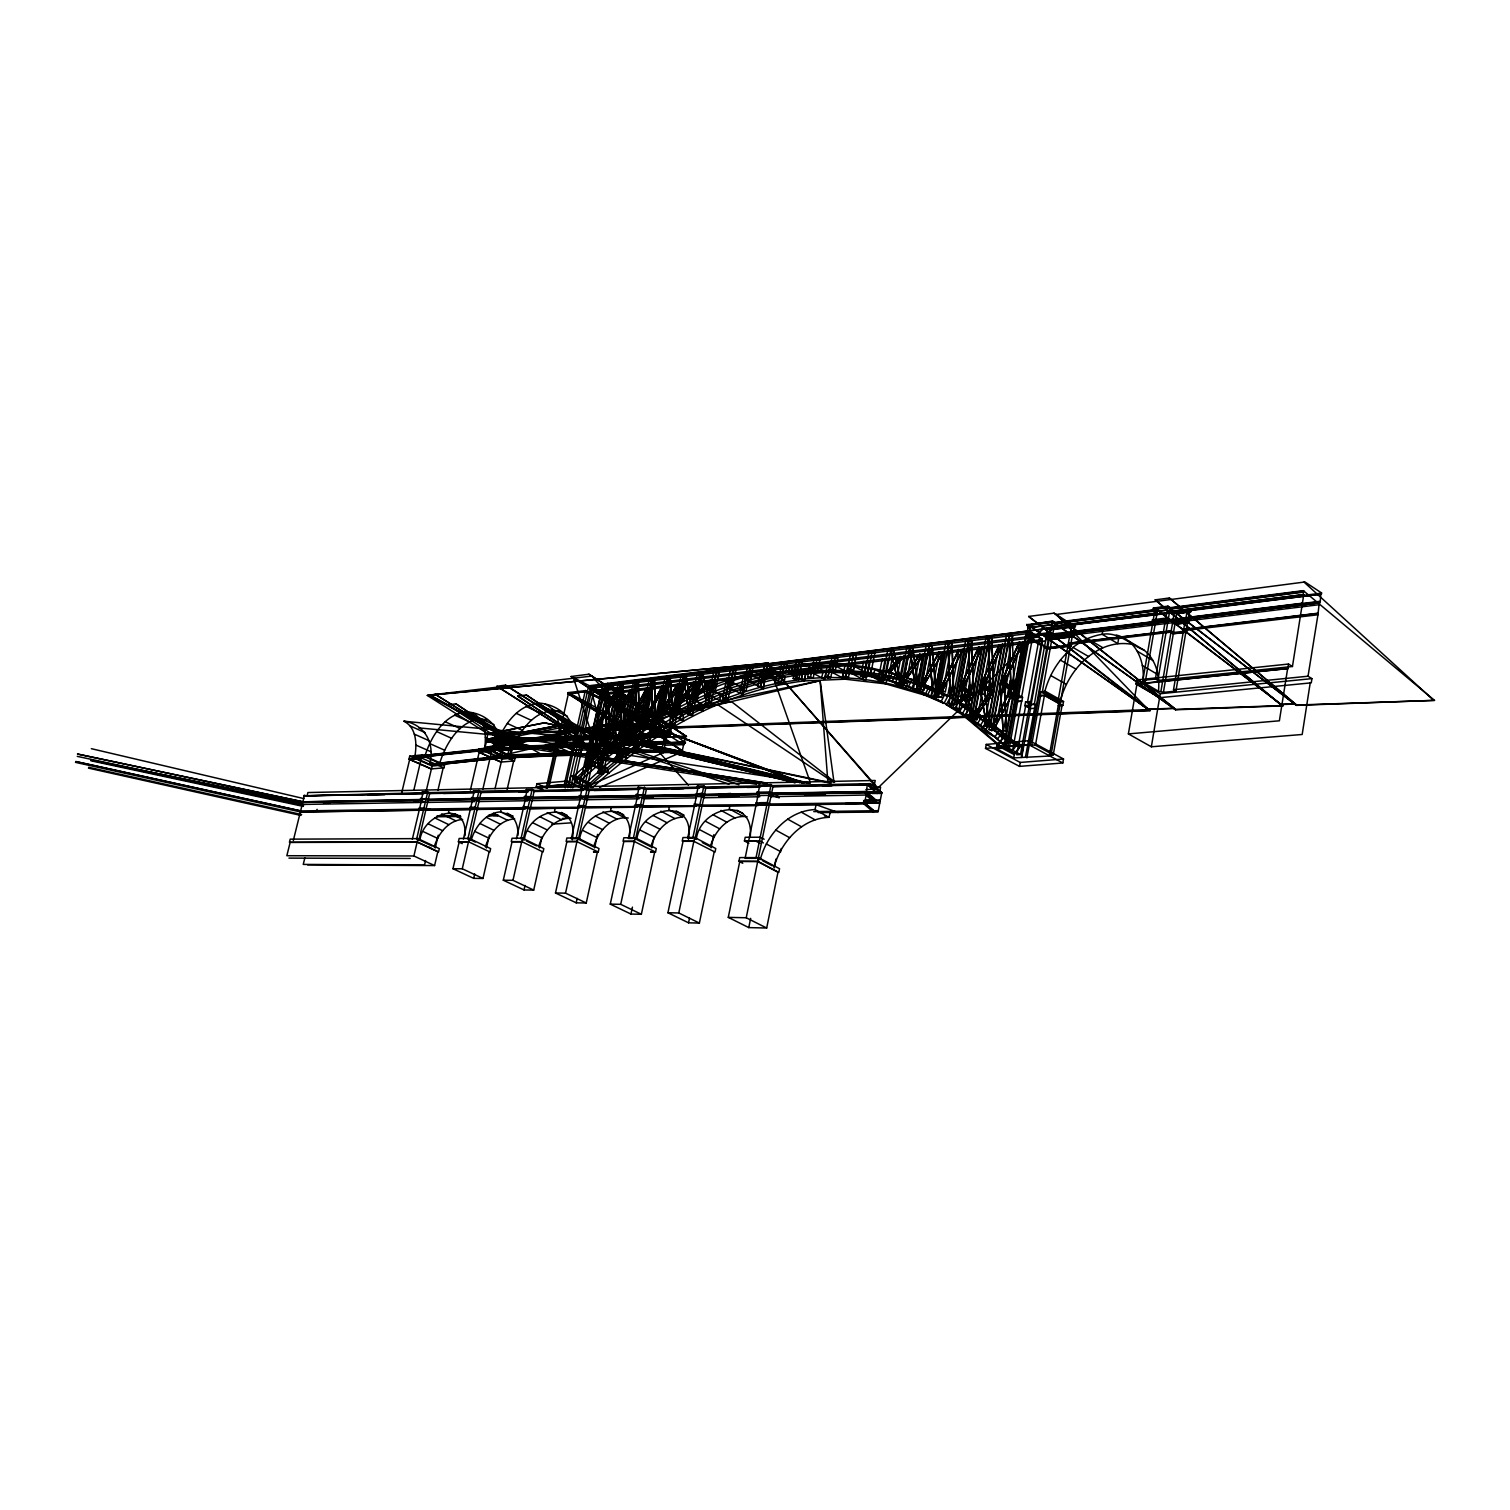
<?xml version="1.0" encoding="UTF-8"?>
<svg xmlns="http://www.w3.org/2000/svg" width="1510" height="1510" viewBox="0 0 1510 1510"><rect width="100%" height="100%" fill="white"/><g stroke="black" fill="none" stroke-linecap="round" stroke-linejoin="round"><path stroke-width="1.5" d="M465.005 835.691C467.496 798.092 422.857 813.72 419.912 840.315L418.798 840.315L429.878 792.58L528.387 790.579L526.329 789.541L528.217 791.334L473.272 791.372L479.066 790.523L480.935 792.278M834.03 782.463L820.119 680.689L486.824 749.639L416.137 757.567L413.815 756.529L420.894 755.793L423.215 756.831L494.884 749.394C501.263 728.575 516.345 703.679 540.655 703.188C564.665 706.17 580.104 726.253 573.668 749.847L661.493 751.47L663.381 752.527L584.748 787.673M544.997 704.151C559.606 710.342 560.833 729.198 558.379 742.769L573.668 749.847M487.258 719.855C462.419 715.098 445.865 742.901 439.712 763.286L424.706 756.661C430.86 736.823 444.921 712.588 468.213 712.003C491.901 714.608 505.737 734.672 499.414 757.303L578.236 753.867L589.164 754.774L586.729 753.622L508.53 756.397L510.871 757.435L588.636 754.66M472.252 712.947C486.126 719.288 486.635 737.484 484.257 750.47L499.414 757.303M720.1 700.772L720.308 694.298L761.342 680.425L782.086 675.649L780.972 682.539C707.812 696.903 642.109 737.201 588.126 787.597L575.046 781.651L573.555 776.517C633.181 720.497 707.416 676.197 789.636 665.551C873.856 653.622 959.02 689.315 1019.401 747.091L1014.531 753.698L998.072 744.921L964.21 716.287L968.608 709.417L984.954 718.231L980.594 725.083L1014.531 753.698M710.228 689.24C660.531 709.945 615.74 741.165 576.556 777.876L578.028 783.01C616.722 746.827 660.946 716.061 710.021 695.733L710.228 689.24C780.878 659.341 864.437 655.208 934.445 689.202L930.726 696.299C899.885 681.614 866.079 673.498 831.934 672.271L834.011 665.117M738.975 784.69L602.433 740.07L403.887 721.214C425.782 724.423 435.031 744.505 429.652 764.305L499.319 756.151L820.119 680.689L827.933 782.539M403.887 721.214C417.062 727.707 416.968 745.242 414.665 757.718L429.652 764.305M1175.931 691.127L1173.534 689.711L1183.481 630.651L1185.86 632.105L1175.931 691.127L1163.417 692.373L1158.434 691.221C1160.095 676.386 1156.283 659.757 1144.07 650.149C1130.254 644.449 1118.193 631.501 1102.187 634.313C1073.195 638.843 1051.526 664.777 1044.656 692.241L1042.259 692.486L1052.564 635.389L1050.111 633.955L595.185 690.372M1158.434 691.221L1142.73 682.048C1145.561 662.984 1136.671 639.881 1116.324 635.049M740.221 693.298L740.731 686.654M710.021 695.733L730.142 688.201L730.651 681.557M750.168 837.522C755.094 794.656 700.149 806.472 696.299 839.352M688.466 839.371C695.563 796.412 640.844 806.17 636.786 839.56L650.885 846.751C654.887 832.236 666.816 817.891 682.765 817.08L668.779 809.662L669.402 806.736M629.425 838.012C634.955 796.619 583.143 808.473 579.519 839.749L593.656 846.827C597.79 831.746 611.267 815.928 628.292 818.005M572.252 839.787C579.821 798.318 528.217 808.077 524.347 839.956L523.158 839.956L532.52 798.62L530.331 797.506L479.67 798.413L477.481 797.318M760.53 687.201L761.342 680.425M730.142 688.201L750.451 682.048L751.263 675.253M1183.481 630.651L1317.947 614.778L1319.325 601.829M1187.426 618.156L1189.635 620.648L1187.426 618.156L1320.25 601.716L1320.891 593.222M1168.268 619.591L1165.852 618.119L1152.507 619.779L1152.281 621.082L1165.626 619.421L1168.042 620.893L1302.205 604.547L1292.447 666.495L1288.502 664.041L1136.671 679.953L1135.973 683.992L1159.567 697.714L1311.265 682.841L1311.926 678.632L1308.037 676.216L1317.947 614.778M1310.246 682.652L1302.186 734.483L1151.356 746.789L1128.385 733.898L1136.936 684.162L1288.238 668.515L1135.973 683.992M1301.45 604.415L1301.658 603.037M1303.394 594.544L1303.168 591.712L1170.231 608.681L1167.834 607.19L1153.244 609.058L1153.414 608.039L1168.004 606.152L1170.42 607.643L1303.338 590.637L1434.5 700.376L1296.392 705.378L1167.758 606.642L1154.848 608.303L1282.934 705.868L1175.573 709.775L1052.432 621.459L1028.235 624.555L1150.016 710.7L671.233 728.065L669.326 726.971L650.357 727.669L649.111 733.426L651.037 734.502L652.282 728.745L650.357 727.669M1167.589 607.681L1165.739 618.345L1168.155 619.836L1302.413 603.188L1303.772 594.6L1169.608 611.493L1167.192 610.002L1154.282 611.644L1154.678 609.323L1167.589 607.681L1170.005 609.153L1303.772 592.109M1287.634 668.59L1279.385 720.798L1128.385 733.898M1287.841 668.269L1288.502 664.041M1302.262 591.826L1302.432 590.75M750.451 682.048L770.855 677.329L771.987 670.421M1151.356 746.789L1160.246 693.713L1136.671 679.953M1069.08 643.335L1071.458 644.713L1071.232 645.978L1068.853 644.581L1069.08 643.335L1171.081 631.086L1170.854 632.369L1173.251 633.822L1186.577 632.237L1186.803 630.935L1184.406 629.481L1184.199 630.784L1186.577 632.237M1072.081 632.426L1074.289 634.804L1072.081 632.426L1172.855 619.968L1172.515 622.818L1174.912 624.272L1187.804 622.705L1188.2 620.384L1185.822 618.911L1185.425 621.233M1188.37 619.364L1185.992 617.892L1187.237 610.55L1189.597 612.022L1188.37 619.364L1175.459 620.95L1173.081 619.496L1174.327 612.173L1071.987 625.102L1070.722 632.18L1073.1 633.577L1074.365 626.499L1071.987 625.102M1161.001 690.957L1170.986 632.143L1068.155 644.449L1057.981 701.301L1060.397 701.055C1067.815 669.798 1097.468 638.088 1131.934 644.336M1173.591 632.294L1171.194 630.859L1172.591 622.705L1048.563 637.975L1045.581 636.238L1046.524 635.163L1048.903 636.559L1073.1 633.577M1174.289 612.626L1190.824 611.323L1176.517 614.004L1174.289 612.626L1073.308 624.517M1171.288 632.331L1171.496 631.029M1319.193 604.698L1175.063 622.441L1172.855 619.968M1163.417 692.373L1175.29 621.969L1172.911 620.516M1175.459 620.95L1176.705 613.645L1174.327 612.173M1172.591 622.705L1174.969 624.159L1187.445 622.63L1186.086 630.803L1183.689 629.349L1185.067 621.176L1187.804 622.705M1190.673 612.211L1188.597 609.946L1190.824 611.323M1155.83 609.512L1055.037 622.422L1052.621 621.006L1026.687 625.291L1052.432 621.988L1054.848 623.403L1155.641 610.55L1153.414 608.039M1052.262 635.219L1154.697 622.554L1154.923 621.252L1152.507 619.779M1157.094 610.814L1054.678 623.856L1052.262 622.441L1028.065 625.536L1027.649 627.764L1051.847 624.687L1054.225 626.216L1156.679 613.117L1157.094 610.814L1154.678 609.323M1145.297 681.784L1155.414 622.686L1152.998 621.214L1142.862 680.349L1145.297 681.784L1142.73 682.048M1155.641 621.384L1157.037 613.192L1154.64 611.72L1153.225 619.912L1155.641 621.384L1052.489 633.955M496.96 686.257L568.062 731.519L496.96 686.257L505.51 685.144L577.707 731.18L651.357 728.499L571.139 676.518L588.919 674.196L671.214 727.782L1148.978 710.398L1056.283 614.476L1304.942 581.973L1321.816 593.109L1043.901 628.235L877.065 788.805L865.909 789.673M1292.447 666.495L1157.83 680.481L1155.395 679.047L1165.512 619.666L1152.998 621.214M1165.626 619.421L1165.852 618.119M1167.834 607.19L1168.004 606.152M1157.83 680.481L1170.005 609.153M1170.231 608.681L1170.42 607.643M1118.665 638.409L1117.778 643.562L1102.187 634.313L1103.093 629.141M1062.795 762.984L1063.512 759.001L1029.537 740.636L986.256 744.43L985.52 748.394L1019.514 766.382L1062.795 762.984L1028.801 744.675L985.52 748.394M1045.581 636.238L1045.939 638.371L1048.374 639.636L1072.175 636.729L1070.779 644.6L1068.382 643.203L1069.797 635.332L1072.515 636.786L1072.931 634.559L1070.533 633.162L1070.137 635.389M1049.393 755.17L1058.246 705.698L1062.851 705.415L1063.55 701.527L1045.373 691.335L1041.013 691.788L1040.314 695.695L1044.429 695.449L1062.077 705.321L1053.244 754.849L1049.393 755.17L1050.866 755.963L1070.552 645.846L1068.155 644.449M1041.013 691.788L1059.189 701.961L1058.246 705.698M606.567 684.106L685.653 736.276L684.445 742.033L606.567 684.106L1047.732 628.424L1050.035 629.878L1075.384 626.688L1054.018 613.135L1028.669 616.457L1148.978 710.398M804.434 680.897L805.698 673.932L789.636 665.551L788.031 672.573L804.434 680.897C724.139 690.731 651.244 733.18 592.675 787.503M1029.424 705.359L1025.668 705.736L1016.74 754.811L1020.515 754.49L1029.424 705.359L1024.875 705.642L1025.592 701.791L1030.745 701.848L1040.994 645.412L1025.649 636.805L1025.875 635.559L1050.469 632.501L1052.885 633.898L1052.659 635.163L1050.243 633.747L1025.649 636.805M1028.027 638.183L1029.612 631.539L1042.24 638.843L1040.994 645.412M1019.514 766.382L1020.231 762.456L986.256 744.43M1021.364 757.284L1023.384 746.242L1006.226 737.012L1003.187 737.295L997.147 745.525L996.543 748.771L1013.739 757.907L1050.866 755.963M1042.24 638.843L1038.974 639.259L1027.517 702.169L1031.16 704.188L1035.275 704.358L1034.576 708.209L1030.292 708.624L1030.99 704.792L1025.592 701.791M1031.16 704.188L1042.58 641.335L1038.974 639.259M1021.666 757.435L1030.556 708.435L1025.668 705.736M1071.232 645.978L1046.638 648.904L1044.278 647.545L1046.128 638.334M1046.524 635.163L1047.959 627.726L1050.205 629.028L1075.535 625.838M1034.388 703.868L1044.278 647.545M1047.808 628.575L607.152 684.389M1025.441 757.133L1034.576 708.209M1028.801 744.675L1029.537 740.636M1026.913 757.907L1048.733 636.994L1045.75 635.257M1048.903 636.559L1050.205 629.028M1053.244 754.849L1035.445 745.242L1030.065 744.751L1052.262 622.441M1052.432 621.988L1052.621 621.006M1031.594 745.581L1040.579 695.846M1054.678 623.856L1052.791 634.124L1050.375 632.728M1054.848 623.403L1055.037 622.422M1035.445 745.242L1044.429 695.449M1062.851 705.415L1044.675 695.242L1045.373 691.335M789.636 665.551L788.352 672.535C707.208 682.803 633.898 726.423 575.046 781.651M791.353 674.102L792.618 667.099L791.032 674.139L811.512 672.422L847.129 672.082L845.072 679.198L804.113 680.934L805.698 673.932L826.366 672.214L824.611 679.292L808.511 670.855L788.031 672.573M1006.377 730.557L1004.15 682.879L1006.453 730.746L1003.131 731.048L999.846 683.275L1003.905 683.048L1023.063 641.901L1025.819 643.43L1008.529 737.824L1005.15 738.126L1022.44 643.845L1019.741 642.297L1000.564 683.426L1011.153 689.277L992.787 725.48L996.109 725.159L1014.928 689.202L996.166 724.687M1006.226 737.012L1004.188 748.111L1023.138 641.882M1014.758 695.128L1026.347 631.954L1029.99 634.068L1033.255 633.653L1021.666 696.827L1018.438 697.148L1014.758 695.128L1017.985 694.789L1028.348 638.145M1020.515 754.49L1006.113 746.808L1026.234 636.918M1051.809 624.8L1027.989 627.839L1026.555 635.691L1046.958 647.45M1003.867 747.941L1007.642 747.62L1016.664 698.299L1017.098 694.298L1012.814 694.732L1012.115 698.601L1017.589 701.603L1021.855 701.168L1022.553 697.318L1017.098 694.298M578.745 740.466L590.731 686.805L594.298 688.522L582.332 742.146L576.461 740.712L588.409 687.088L1029.801 631.652L1030.481 626.952L1026.875 624.309M1012.814 694.732L1018.287 697.752L1008.85 750.602L1012.606 750.281L1021.609 701.036L1017.834 701.414L1012.908 698.696L1016.664 698.299M1018.438 697.148L1029.99 634.068M1013.739 757.907L1014.324 754.66L1020.345 746.487L1023.384 746.242M1029.159 705.208L1029.858 701.357M989.031 729.481L1006.566 634.747L1009.945 634.332L1012.663 635.88L995.184 730.651L989.031 729.481L995.184 730.651M986.955 727.14L1001.923 646.337L999.242 644.827L984.237 725.668L990.296 726.82L1005.264 645.94L1002.583 644.411L983.293 685.295L989.748 724.97L986.54 725.234L979.631 685.748L986.709 725.159M991.787 730.972L1009.284 636.314L1006.566 634.747M992.429 729.179L1009.945 634.332M1005.15 738.126L1002.413 736.672L1019.741 642.297M973.629 719.987L988.767 638.881L986.068 637.333L970.873 718.515L973.629 719.987L976.97 719.666L992.108 638.466L989.39 636.918L986.068 637.333M976.97 719.666L974.233 718.175L989.39 636.918M990.296 726.82L987.578 725.366L1002.583 644.411M955.755 709.304L968.571 641.41L965.853 639.881L953.018 707.831L955.755 709.304L959.058 708.964L971.855 640.995L969.137 639.466L965.853 639.881M959.058 708.964L956.321 707.492L969.137 639.466M969.061 716.438L966.343 714.985L979.027 647.299L981.726 648.809L969.061 716.438L972.346 716.117L985.011 648.413L982.312 646.884L963.021 687.503L970.987 707.322L963.021 687.692M972.346 716.117L969.628 714.664L982.312 646.884M941.636 697.394L951.885 643.486L949.167 641.976L945.94 642.373L935.672 696.261L941.636 697.394L931.104 695.94L939.465 652.15L942.164 653.622L933.803 697.394L937.012 697.054L945.354 653.245L942.655 651.754L934.294 695.6M951.659 704.868L962.342 649.338L965.041 650.848L954.905 704.528L951.659 704.868L948.941 703.396L959.114 649.734L961.794 651.244M923.761 689.938L932.198 645.959L929.499 644.449L926.309 644.846L917.835 688.805L923.761 689.938L917.835 688.805M938.389 697.733L949.167 641.976M906.113 682.898L912.814 648.375L910.096 646.884L906.944 647.28L900.243 681.784L906.113 682.898L900.243 681.784M920.1 654.51L913.474 688.881L919.326 689.995L925.951 655.604L923.252 654.132L907.227 676.952L904.15 677.31L920.137 654.51L922.799 655.982L916.174 690.334L919.326 689.995M916.627 688.541L923.252 654.132M920.572 690.278L929.009 646.356L926.309 644.846M921.043 688.466L929.499 644.449M873.478 812.116L863.758 803.848L864.003 802.622L873.705 810.889M888.465 677.48L893.675 650.772L890.976 649.3L887.861 649.678L882.633 676.386L888.465 677.48L882.633 676.386M772.95 786.446L771.1 784.502L758.718 785.559L770.93 785.313L772.95 786.446L867.287 784.558L866.457 791.806L876.31 800.319M874.177 810.889L864.664 802.773L866.174 795.034L770.893 796.638M901.055 656.85L886.464 672.271L889.503 671.931L904.094 656.472L906.812 657.945L901.64 684.54L898.525 684.898L895.845 683.445L901.017 656.85L903.697 658.322M898.525 684.898L904.131 656.472M878.197 810.851L877.952 812.059L818.099 812.606M879.934 801.225L880.122 800.262M902.961 683.237L909.662 648.772L912.776 648.394L917.74 682.633L914.664 682.973L909.699 648.772L906.944 647.28M877.046 810.851L878.31 810.681L880.179 800.904L865.419 801.112M638.183 787.238L640.221 788.314L581.048 789.183L589.145 790.126L640.051 789.107L638.183 787.238L646.506 788.201L870.477 783.652L881.802 792.524L880.368 799.941L865.608 800.168M903.395 681.425L910.096 646.884M870.779 673.649L874.818 653.132L872.119 651.659L869.043 652.056L865.003 672.554L870.779 673.649L865.003 672.554M880.877 681.029L885.256 658.775L887.937 660.229L883.935 680.67L880.877 681.029L878.178 679.594L882.199 659.153L884.879 660.606M885.351 677.839L890.976 649.3M875.196 801.281L865.154 791.504L771.742 793.184L769.609 791.976L757.02 792.203L758.983 794.335L704.34 795.298L695.298 794.26L702.376 793.203L704.528 794.392L769.232 793.241L771.365 794.43L881.802 792.524M853.32 670.062L856.227 655.453L853.509 654L850.489 654.377L847.582 668.987L853.32 670.062L847.582 668.987M863.437 677.405L866.646 661.059L869.326 662.512L866.457 677.046L863.437 677.405L860.757 675.97L863.626 661.437L866.306 662.871M867.703 674.007L872.119 651.659M835.37 670.27L829.688 669.194L835.37 670.27L837.88 657.756L832.199 656.68L827.782 677.971L825.102 676.555L827.253 665.891L829.934 667.307M830.236 812.625L828.858 817.344L815.079 809.568L816.061 804.679L838.144 812.531M845.506 677.556L848.299 663.305L850.979 664.74L848.488 677.197L845.506 677.556L842.825 676.14L845.317 663.683L847.997 665.098M850.3 670.421L853.509 654M780.481 852.15L781.236 848.488M817.627 670.723L819.779 660.021L817.08 658.587L814.154 658.964L810.36 678.179L807.68 676.782L809.454 668.081L814.683 671.082L817.627 670.723L811.984 669.666M766.684 928.027L777.971 872.233L757.699 861.53L739.787 861.455L728.273 917.363L748.771 927.593L766.684 928.027L746.223 917.759L728.273 917.363M825.102 676.555L828.046 676.216L830.198 665.533L832.878 666.948M827.782 677.971L830.726 677.631L835.181 656.322M832.387 670.629L834.898 658.134L837.88 657.756M793.184 678.519L796.053 678.179L797.827 669.496L800.508 670.893L798.733 679.557L793.184 678.519L794.958 669.855L797.639 671.233L795.864 679.896M800.168 671.006L801.942 662.248L799.243 660.833L796.355 661.191L794.562 669.949L797.261 671.346L799.054 662.607L801.942 662.248M748.771 927.593L750.659 918.344M774.158 868.024L775.97 859.039M810.36 678.179L813.248 677.839L817.08 658.587M748.847 843.297L744.449 840.957L745.204 837.276L760.342 837.22L764.135 839.258M782.954 671.365L785.653 672.762L787.446 664.06L784.747 662.663L781.878 663.022L780.085 671.723L783.086 673.007L780.934 683.501L778.103 683.822L775.423 682.444L777.574 671.969L780.255 673.366M778.103 683.822L780.406 671.629M816.061 804.679L702.169 805.113L694.241 803.886L693.996 805.056L699.828 804.962L701.923 806.283L757.718 805.34L755.793 802.961L767.306 802.791L769.439 803.999L864.664 802.773M758.095 793.429L757.661 795.562L768.798 795.355L770.93 796.563M758.284 792.486L759.662 785.766L770.798 785.54L772.931 786.748L867.816 784.86M782.784 673.12L784.747 662.663M756.189 804.302L745.091 858.303L755.887 858.341L769.232 793.241M756.434 803.112L757.963 795.619M864.966 792.486L771.553 794.128L769.42 792.92L771.1 784.502M746.223 917.759L757.699 861.53M771.365 794.43L758.058 859.492L760.304 859.492C766.91 834.52 787.956 810.757 815.079 809.568M873.516 787.446L880.594 787.314L879.764 791.58L771.553 793.486L772.931 786.748M758.586 857.623L779.556 868.741L778.801 872.421L757.831 861.342L758.586 857.623L739.711 857.586L738.937 861.266L742.769 863.267M797.45 669.591L799.243 660.833M757.926 686.144L760.436 674.083L763.097 675.442L760.587 687.522L757.926 686.144L763.38 687.182L765.891 675.102L763.23 673.743L760.719 685.823M762.342 675.725L764.513 665.212L767.344 664.853L770.024 666.25L767.854 676.763L762.342 675.725L767.854 676.763M765.155 675.366L767.344 664.853M765.023 677.103L767.212 666.59L770.024 666.25M740.598 690.051L743.505 676.159L746.166 677.518L743.26 691.41L740.598 690.051L746.015 691.089L748.922 677.178L746.261 675.819L743.354 689.73M744.845 679.481L747.374 667.363L750.168 667.005L752.848 668.401L750.319 680.519L744.845 679.481L750.319 680.519M711.116 847.827L713.871 834.671M747.639 679.141L750.168 667.005M747.544 680.84L750.074 668.741L752.848 668.401M694.732 837.484L693.977 841.089L682.218 841.127L682.973 837.54L694.732 837.484L715.759 848.526L715.023 852.093L693.864 841.297L683.048 841.315L667.93 912.757L688.541 922.818L699.375 923.063L714.192 851.923M729.877 805.887L729.255 808.869L743.165 816.438L747.11 816.74M636.182 795.6L579.142 796.336L587.692 797.356L638.296 796.468L636.314 794.411L645.11 795.449L702.037 794.43L692.788 838.22L687.635 838.239L694.6 805.189M702.188 794.128L703.905 785.88L697.375 786.012L699.224 787.918L646.337 788.975L638.013 788.012M722.743 697.488L726.801 678.198L729.462 679.557L725.404 698.809L722.743 697.488L728.122 698.507L732.18 679.217L729.519 677.858L725.461 697.167M699.375 923.063L678.783 912.965L693.864 841.297M758.718 785.559L760.738 786.691L705.755 787.786L703.905 785.88M727.537 683.445L730.462 669.477L733.218 669.138L735.899 670.515L732.973 684.464L727.537 683.445L732.973 684.464M694.959 839.352L704.188 795.619L702.037 794.43M704.34 795.298L705.774 788.088L703.622 786.918L698.13 787.031L696.733 793.618M730.293 683.105L733.218 669.138M730.217 684.804L733.162 670.855L735.899 670.515M688.541 922.818L689.504 918.231M705.057 705L710.323 680.217L712.984 681.557L707.737 706.321L705.057 705L710.417 706.019L715.664 681.236L713.003 679.896L698.432 694.373L695.808 694.676M709.681 690.938L713.777 671.591L716.495 671.233L719.175 672.611L715.079 691.957L709.681 690.938L715.079 691.957M707.756 704.698L713.003 679.896M712.399 690.617L716.495 671.233M712.361 692.278L716.457 672.95L719.175 672.611M696.544 794.543L696.091 796.619L701.584 796.525M694.845 804.018L696.412 796.695M679.576 708.416L686.389 676.707L683.709 675.366L681.067 675.706L674.253 707.397L679.576 708.416L674.253 707.397M651.754 847.865L654.207 836.351M634.37 841.278L623.045 841.297L623.819 837.767L635.125 837.729L656.265 848.544L655.529 852.074L634.276 841.466L623.856 841.485L610.266 904.131L630.953 914.06L641.354 914.286L654.717 851.885L650.546 851.885M687.295 713.796L694.053 682.218L696.695 683.539L689.957 715.117L687.295 713.796L692.618 714.815L699.356 683.218L696.695 681.878L680.708 702.962L678.122 703.264L694.072 682.199M682.558 740.957L685.351 743.071L682.369 741.75L681.841 743.581L604.076 694.676L1045.675 640.844M680.689 751.074L680.916 750.055L599.998 697.544L585.351 690.466L564.287 784.766L547.545 786.219L568.383 693.769L585.125 691.674M706.303 699.772L699.545 675.14L702.641 674.668L697.375 699.545L692.014 698.507L697.318 673.649L699.998 673.309L702.678 674.668L709.209 699.432L703.037 674.555L708.643 699.659L706.189 699.847L700.111 674.913L697.318 673.649M689.957 713.513L696.695 681.878M682.237 750.98L683.615 744.581M664.928 745.223L683.879 744.638L684.256 742.826L682.369 741.75M507.888 756.038L508.115 755.076L578.405 753.018L580.312 754.056L661.418 751.602L663.324 752.659L682.558 752.112L682.784 751.093L599.715 697.563L600.716 693.052L606.586 694.468L594.732 747.922L592.43 748.148L596.356 748.243L595.638 751.508L592.335 751.697L584.559 786.691M692.014 698.507L694.694 698.205L699.998 673.309M694.694 699.847L699.998 675.008M654.396 735.445L664.777 687.428L662.135 686.125L651.716 734.162L656.963 735.162L667.363 687.125L664.721 685.804L654.302 733.898L651.716 734.162M667.628 677.386L665.023 677.726L656.397 717.571L659.002 717.288L667.628 677.386L670.308 678.726L673.29 717.778L670.251 718.081L667.835 679.047M642.165 797.544L636.88 797.639L637.333 795.6L642.618 795.506L633.313 838.446L628.349 838.465L635.37 806.057M697.469 795.43L644.902 796.355L642.731 795.204L644.468 787.106M659.077 718.873L667.684 679.047L670.27 678.726L661.682 718.59L656.397 717.571M641.354 914.286L620.704 904.32L635.125 837.729M635.502 839.56L644.789 796.657L642.618 795.506M644.902 796.355L646.374 789.277L644.204 788.126L638.919 788.22L637.522 794.694M661.418 751.602L663.475 741.844L590.202 744.185L591.939 745.997L580.104 745.279L503.396 747.752M684.445 742.033L665.495 742.618L663.607 741.561L664.834 735.842L590.391 738.371L589.164 743.939L591.071 744.977L592.298 739.409L590.391 738.371M669.44 723.913L677.99 684.181L680.633 685.502L672.101 725.196L669.44 723.913L674.725 724.913L683.256 685.181L680.595 683.86L662.928 712.72L660.361 713.003L678.009 684.181M663.324 752.659L665.363 742.92L663.475 741.844M665.495 742.618L666.722 736.918L664.834 735.842M669.817 734.653L669.44 736.465L667.495 735.464L667.911 733.558L670.44 734.634L668.213 732.463L648.035 733.162L649.772 735.049L648.035 733.162M670.44 734.634L668.043 733.275L669.326 726.971M630.953 914.06L632.426 907.151M672.063 723.63L680.595 683.86M670.61 733.822L671.233 728.065M671.214 727.782L588.919 674.196M676.895 707.095L683.709 675.366M676.933 708.719L683.728 677.046L686.352 676.707L691.089 708.077L688.503 708.379L683.275 677.122L688.598 708.284M633.445 747.827L646.469 688.05L649.111 689.334L636.106 749.073L633.445 747.827L638.654 748.828L651.659 689.032L649.017 687.73L629.764 723.724L637.409 740.919L634.483 741.391L627.311 723.818L634.993 740.995L627.235 724.007L637.579 728.952L624.555 736.257L640.07 728.688L637.333 728.82L635.974 682.841L638.749 682.671L625.612 742.675L620.384 741.655L633.558 681.671L638.749 682.671M649.187 679.708L638.673 727.914L643.94 728.934L654.434 680.708L651.754 679.387L649.187 679.708L651.848 681.029L641.373 729.198L629.727 723.724L627.273 724.007M635.993 747.563L649.017 687.73M641.259 727.631L651.754 679.387M574.555 745.789L572.63 744.732L574.517 745.921L649.357 743.562L650.734 737.163L648.545 736.031L648.941 734.219L650.867 735.294L650.47 737.106M530.52 807.454L636.956 807.057L635.012 804.773L640.636 804.679L642.807 805.83M635.616 804.905L637.182 797.714M594.581 847.903L597.564 834.351M615.552 760.398L631.01 689.938L633.653 691.221L618.213 761.644L615.552 760.398L620.742 761.399L636.163 690.919L633.539 689.636L614.287 725.404M576.99 841.429L566.118 841.466L566.873 838.012L577.764 837.956L598.998 848.582L598.243 852.036L576.933 841.617L566.911 841.655L555.491 892.995L576.216 902.829L586.239 902.999L597.45 851.848L593.449 851.848M618.062 760.153L633.539 689.636M620.384 741.655L622.932 741.41L636.087 681.35M623.083 742.92L636.201 682.992L633.558 681.671M611.21 807.567L610.587 810.436L624.63 817.703M587.258 786.465L595.015 751.433M579.142 796.336L581.331 797.469L532.596 798.337L530.406 797.223L585.427 796.525L576.084 838.654L571.308 838.673L578.368 806.887M585.521 796.223L587.277 788.295M586.239 902.999L565.533 893.146L577.764 837.956M578.273 839.768L587.598 797.658L585.427 796.525M587.692 797.356L589.202 790.409L587.031 789.277L581.935 789.39L580.519 795.732M598.847 726.801L618.081 691.24L598.847 726.801L601.074 767.892L598.658 768.118L596.299 727.197L598.979 727.084L618.232 691.505L620.874 692.788L602.981 773.951L600.508 774.158L597.828 772.931L615.759 691.806L618.383 693.09M602.49 754.32L618.119 683.615L620.629 683.294L623.29 684.596L607.699 755.321L602.49 754.32L607.699 755.321M597.828 772.931L600.319 772.724L618.232 691.505M600.508 774.158L620.629 683.294M605.189 755.566L620.761 684.917L618.119 683.615M576.216 902.829L577.179 898.393M590.995 787.578L589.768 783.35L573.045 775.744L570.874 775.951L568.779 785.351L574.253 784.879L580.538 787.729M572.781 753.773L575.782 753.471L576.518 750.225L558.832 742.052L555.831 742.354L555.095 745.6L572.894 753.622M592.298 739.409L581.614 738.673L511.059 741.051L509.814 746.487L512.569 748.488L510.833 746.733L580.293 744.505L570.629 787.635L564.287 784.766M509.814 746.487L580.369 744.222L581.822 738.258L517.741 696.053L526.329 694.977L593.09 739.579L511.947 741.297L455.926 703.83L447.866 704.849L429.916 695.072M580.18 746.053L580.897 742.788L583.955 742.467L583.219 745.732L579.934 745.94L582.615 745.657L573.309 787.408M500.98 757.152L503.302 758.19L580.312 754.056M582.011 746.317L580.293 744.505M582.105 746.034L580.35 753.924L578.443 752.886L507.605 754.962L509.644 747.242L580.199 745.015L590.882 745.77L588.862 753.679L586.956 752.641L661.701 750.451L663.607 751.508M685.351 743.071L582.275 745.26L583.521 739.692M574.253 784.879L574.876 782.123L573.045 775.744M595.638 751.508L587.296 749.356L588.013 746.091L591.071 745.789L596.356 748.243M579.274 786.71L588.334 746.431L590.504 747.525L581.709 747.79L579.84 746.695M586.975 753.754L587.182 752.773M588.598 746.487L588.994 744.732L684.256 742.826M587.258 753.754L587.466 752.754L661.644 750.602L663.532 751.659L682.784 751.093M588.013 746.091L588.881 746.487L599.753 698.601L585.106 691.523L567.854 693.675L568.081 692.618L585.37 690.636L667.495 735.464L648.828 736.087L568.647 692.731L649.357 743.562M584.785 766.948L602.867 685.54L605.359 685.219L608.001 686.522L589.957 767.948L584.785 766.948L589.957 767.948M581.822 787.125L591.071 745.789M588.881 746.487L591.184 746.261L603.056 692.769M578.613 805.755L580.18 798.696M587.258 766.721L605.359 685.219M587.466 768.175L605.529 686.823L602.867 685.54M593.298 748.564L592.335 751.697M586.767 787.295L587.598 783.539L589.768 783.35M539.523 847.941L542.014 836.861M564.74 736.068L566.495 737.899L564.74 736.068L576.594 736.786L649.961 734.237M567.043 730.727L568.968 731.765L567.722 737.371L565.797 736.314L567.043 730.727L577.764 731.463L652.282 728.745M567.137 739.9L567.534 738.145L565.608 737.106L565.212 738.862L567.401 739.976L566.005 746.185L564.079 745.147L565.476 738.918L573.989 738.635M521.705 841.787L512.041 841.806L503.302 880.217L524.045 889.956L533.709 890.088L542.298 851.829M555.17 808.36L554.548 811.172L568.647 818.307C553.434 819.213 542.486 833.18 538.541 846.884M574.291 746.922L572.403 745.732L574.404 736.786L576.329 737.843L650.867 735.294M649.772 735.049L576.424 737.559L574.498 736.521L575.838 730.406M583.219 745.732L574.857 743.581L575.574 740.296L578.632 739.976L583.955 742.467M565.212 787.975L576.329 737.843M576.424 737.559L577.858 730.5L505.51 685.144M567.326 781.048L536.937 783.69L536.182 787.031L566.571 784.426L567.326 781.048L581.803 787.597M567.854 787.748L577.802 743.43M578.632 739.976L577.896 743.26L574.857 743.581M520.95 838.88L530.331 797.506M580.425 796.902L532.709 797.752L530.52 796.638L531.935 790.391L527.047 790.504L525.631 796.733M581.841 790.56L534.125 791.504L532.162 789.428L526.329 789.541M533.709 890.088L512.985 880.311L522.535 838.182L512.041 838.239L511.267 841.636L521.762 841.598L543.072 851.999L543.827 848.62L522.535 838.182M532.596 798.337L534.219 790.466L532.162 789.428M546.394 787.106L555.718 745.695L558.36 745.43L549.036 786.88L547.545 786.219M524.045 889.956L525.046 885.464M555.095 745.6L558.096 745.298L558.832 742.052M525.518 797.884L471.365 798.28L479.463 799.262L526.443 798.431L524.461 796.468L530.52 796.638M477.16 809.322L525.046 808.643L523.121 806.434L530.482 807.605M476.782 800.394L478.953 801.546L527.462 800.734L524.97 799.564L525.423 797.601L527.613 798.696L527.16 800.678M516.363 838.899L523.442 807.68M523.687 806.567L525.272 799.639M831.179 782.803L544.374 722.837L491.562 733.294L504.642 742.335L501.207 757.284L488.164 748.394L717.854 704.755L833.048 781.972M462.286 843.637L458.398 841.787L459.172 838.446L469.289 838.409L490.637 848.639L489.882 851.961L468.515 841.749L459.172 841.957L452.962 868.722L473.687 878.367L474.706 873.931M495.016 788.73L501.943 759.134L515.174 757.812L514.438 760.965L501.169 762.059L479.18 752.188L470.365 790.183M486.428 847.997L489.429 834.917M509.512 755.963L510.909 749.904M502.849 750.168L511.154 749.96L511.55 748.262L509.644 747.242M511.72 747.488L512.966 742.071L511.059 741.051M431.124 764.154L433.427 765.155L509.795 757.038C516.099 735.294 533.879 706.359 560.135 711.323M473.687 878.367L482.992 878.461L489.108 851.791M488.315 816.174L497.885 815.192L493.279 814.626M501.188 809.115L500.546 811.87C485.635 812.89 475.14 826.744 471.195 840.126L470.044 840.145L479.425 799.545L527.613 798.696M507.058 789.862L513.721 760.813L491.713 750.885L479.18 752.188M759.247 782.916L485.635 739.598L567.722 737.371M425.933 810.039L472.139 809.398L470.195 807.227L475.197 807.284M472.705 797.695L474.121 791.58L481.029 792.561L526.933 791.655M508.53 756.397L510.116 756.227L492.977 748.243L484.37 748.507L484.597 747.544L633.445 719.232L799.772 782.558M463.4 839.088L470.516 808.435M470.761 807.359L472.347 800.545M756.736 784.332L486.258 741.542L486.277 739.56L760.096 782.916M495.167 738.767L486.824 739.069L487.805 733.426M467.836 839.088L477.236 798.469L479.425 799.545M477.273 798.186L479.066 790.523M452.962 868.722L462.268 868.778L469.289 838.409M479.463 799.262L481.029 792.561M492.392 747.507L479.198 748.885L478.462 752.037L491.656 750.678L492.392 747.507L515.174 757.812M482.879 789.088L491.713 750.885M492.977 748.243L496.431 733.313L498.357 734.332L568.968 731.765M494.638 749.262L498.432 733.407L435.333 694.355L427.292 695.412L487.315 733.445L810.266 783.067M437.957 790.145L443.223 767.741M401.66 792.995L409.682 759.379L431.426 768.892L443.94 767.873L444.657 764.815L422.102 754.868L409.701 756.17L408.983 759.228L431.501 769.1L432.219 766.061L444.657 764.815M425.575 860.549L424.518 865.06L303.246 864.418L304.869 857.85M435.22 848.035L438.24 835.181M434.578 865.57L437.825 851.753L417.156 842.089L290.147 842.448L286.843 855.717L413.891 855.981L434.578 865.57L307.568 864.871M449.112 809.851L448.489 812.569L460.625 818.458M421.328 800.564L302.132 802.395L422.517 800.262L420.535 798.375L428.406 799.602L472.573 798.828M422.932 793.731L303.755 795.827L424.291 793.429L422.404 791.693L429.878 792.58M75.5 762.361L300.603 811.946L421.082 810.115L419.138 807.982L423.97 808.058M421.46 799.47L421.007 801.357L427.745 802.414L474.536 801.621M421.649 798.62L423.064 792.618L427.632 792.524M412.324 839.296L419.44 809.19M419.704 808.114L421.29 801.414M426.16 791.202L431.426 768.892M416.59 839.277L427.821 791.58M413.891 855.981L417.949 838.616L439.334 848.658L438.561 851.923L417.175 841.9L289.429 842.278L290.203 839.145L417.949 838.616M413.948 789.692L422.102 754.868M304.152 795.827L424.461 792.693L422.404 791.693M293.317 840.523L304.303 796.091M306.983 796.223L307.908 792.542L875.215 780.481L874.347 784.917L864.947 785.106M323.385 810.983L316.534 811.134L317.1 809.322M811.512 672.422L813.267 665.325M821.648 677.726L823.384 670.648C865.003 668.798 907.019 676.839 944.675 694.732L940.956 701.81C897.752 681.01 848.658 673.743 801.149 679.387L802.735 672.384L823.384 670.648M842.089 677.631L844.147 670.497M847.129 672.082L831.01 663.532L828.933 670.685L867.778 673.554L865.381 680.708L849.224 672.139L851.621 664.947L867.778 673.554L908.416 681.52L947.695 696.355L943.976 703.415L924.875 695.185L885.502 683.86L845.072 679.198L828.933 670.685L808.511 670.855L810.266 663.739L826.366 672.214M852.244 673.743L854.641 666.552M862.399 679.123L864.796 671.95M485.408 846.94C489.315 833.614 499.829 819.836 514.683 818.873L500.546 811.87L513.173 816.136M434.163 846.997C438.032 834.03 448.13 820.44 462.645 819.439M872.327 676.839L875.064 669.628M882.519 682.275L885.237 675.083M892.165 681.614L895.241 674.423M902.357 687.069L905.415 679.896M743.165 816.438C726.82 817.193 714.362 831.727 710.323 846.695L702.301 842.505M824.422 815.872L828.858 817.344C801.716 818.326 780.897 842.353 774.083 866.891M999.242 644.827L980.16 685.955L999.356 645.129M979.027 647.299L959.794 687.862L967.797 707.435L971.006 707.114M911.663 688.107L915.06 680.934M921.874 693.581L925.271 686.446M959.114 649.734L939.862 690.013L943.033 689.674L962.757 649.621L942.995 689.353M662.192 686.125L642.977 722.573L662.248 686.389M646.525 688.031L627.33 724.272L646.601 688.315M631.067 689.919L611.814 725.687L614.645 725.328L620.082 759.813L614.249 725.423L624.574 730.33L621.384 730.462L620.044 684.785L621.988 730.481L620.534 684.766L623.29 684.596M596.563 727.329L615.816 691.806M939.503 652.131L921.836 683.803L924.969 683.445L943.108 652.037L924.951 683.105M949.28 706.246L953.338 699.243L989.276 724.649L1006.019 739.919L1001.13 746.563L967.268 717.929L946.241 704.604L950.3 697.601L966.608 706.416L962.568 713.381L980.594 725.083L964.21 716.287M609.04 731.822L608.115 686.37L609.436 731.822L590.995 763.192L588.56 763.456L606.888 732.218L605.416 686.71L606.737 732.105L596.544 727.348M967.268 717.929L971.647 711.059M977.555 723.46L981.934 716.608L963.606 704.792L959.548 711.757L994.901 736.899L1011.492 752.074L1016.362 745.449L981.934 716.608M984.577 731.369L989.276 724.649M994.901 736.899L999.601 730.198M993.561 690.957L991.674 638.258L994.108 690.938L975.196 717.061L971.93 717.382L990.617 691.448L980.066 685.653L983.878 685.2L989.748 724.97M998.072 744.921L1002.961 738.277L1019.401 747.091M710.342 680.217L695.808 695.053L710.342 680.595M720.308 694.298C670.629 714.834 625.819 745.883 586.616 782.444L588.126 787.597M590.58 787.22L589.58 783.803C649.262 728.047 723.592 684.219 805.698 673.932M973.61 693.26L960.435 701.395L957.208 701.735L970.383 693.6L959.831 687.843L963.021 687.503L973.61 693.26L971.421 640.787L973.837 693.109L969.628 693.449L968.457 641.278M599.715 787.389L682.067 751.999M897.129 677.839L890.787 651.055L896.959 677.914L899.998 677.575M893.58 650.867L899.941 677.688L893.637 650.772L887.861 649.678M617.93 759.926L611.909 725.63L617.817 760.002L620.289 759.756M917.665 682.595L912.701 648.413M490.203 738.673L564.042 724.309L809.115 783.199M490.014 739.447L563.872 725.083L804.358 783.01M795.26 782.671L564.627 726.933L490.108 741.41L502.83 750.225M690.882 708.077L686.163 676.744M488.598 747.431L634.087 719.666L803.433 782.916M484.37 748.507L731.387 701.565L834.709 781.972M770.855 677.329L802.735 672.384L801.47 679.349L780.972 682.539M879.122 793.392L881.708 793.033L864.777 793.335M879.179 803.094L847.393 803.471M1054.018 613.135L1175.761 709.417L1281.858 705.566L1155.188 599.866L1169.344 597.998L1296.618 705.038L1434.5 700.376M1029.895 626.065L1150.016 710.7M1054.848 622.875L1157.264 609.776L1282.934 705.868M1170.175 608.134L1303.942 591.033M1154.64 611.72L1167.136 610.115M1054.225 626.216L1157.037 613.192M1169.552 611.607L1303.772 594.6M1187.237 610.55L1321.439 594.072L1188.446 610.833M1074.365 626.499L1050.167 629.538L1048.393 628.5M1176.705 613.645L1189.597 612.022M590.938 688.315L1032.217 633.049M608.001 686.522L605.284 686.673L606.605 732.086L609.285 731.954L598.979 727.084M654.434 680.708L651.131 680.897L653.113 727.178L655.51 726.876L654.547 680.576L655.321 726.857M787.446 664.06L781.878 663.022M819.779 660.021L814.154 658.964M856.227 655.453L850.489 654.377M874.818 653.132L869.043 652.056M932.18 645.959L929.046 646.356L932.387 689.485L936.049 689.107L932.085 645.94L935.502 689.145M951.885 643.486L948.356 643.732L950.111 695.582L953.829 695.223L952.055 643.335L953.282 695.242M971.855 640.995L968.269 641.24L970.25 693.486M992.108 638.466L988.05 638.711L989.862 691.297L988.654 638.749L990.296 691.297L993.882 691.108L983.331 685.295M1012.663 635.88L1008.982 636.144L1011.02 689.145L1009.171 636.182M594.298 688.522L591.958 688.805L580.029 742.373L582.332 742.146M1070.722 632.18L1173.081 619.496M1185.992 617.892L1319.646 601.339M597.526 691.505L1038.956 636.956M1052.564 635.389L1320.08 602.792L1187.256 619.176M1071.911 633.407L1172.685 620.987L1175.063 622.441M1048.733 636.994L1074.478 633.822M1175.233 621.422L1189.804 619.628M1072.931 634.559L1048.733 637.541L1046.336 636.144M1175.29 621.969L1188.2 620.384M604.076 693.26L1040.013 639.862M1072.515 636.786L1048.317 639.749L1045.939 638.371M1068.382 643.203L1171.194 630.859M1183.689 629.349L1317.852 613.23M1184.406 629.481L1318.155 613.419M1071.458 644.713L1046.864 647.658L1025.875 635.559M1186.803 630.935L1173.459 632.539L1171.081 631.086M807.68 676.782L813.248 677.839M1046.675 648.696L1070.552 645.846M1185.86 632.105L1173.364 633.596L1170.986 632.143M775.423 682.444L780.934 683.501M842.825 676.14L848.488 677.197M760.587 687.522L763.38 687.182M860.757 675.97L866.457 677.046M743.26 691.41L746.015 691.089M878.178 679.594L883.935 680.67M725.404 698.809L728.122 698.507M895.845 683.445L901.64 684.54M707.737 706.321L710.417 706.019M413.815 756.529L484.88 748.639L572.365 745.865M689.957 715.117L692.618 714.815M642.901 722.29L645.431 722.025L664.57 685.54L645.28 721.761M509.285 756.925L440.543 764.456L438.24 763.437L507.379 755.925L578.236 753.867M672.101 725.196L674.725 724.913M1010.832 689.126L1014.475 688.919L1003.905 683.048M641.373 729.198L643.94 728.934M483.483 749.262L563.853 746.148L565.797 747.186L485.824 750.319L483.483 749.262L663.079 744.09L664.966 745.147M1142.862 680.349L1155.395 679.047M414.665 757.718L416.137 757.567M558.379 742.769L649.13 744.581L568.383 693.769M408.983 759.228L421.384 757.944L443.94 767.873M948.941 703.396L954.905 704.528M409.682 759.379L421.441 758.152M420.894 755.793L492.94 748.375M1012.115 698.601L1016.381 698.149M1018.287 697.752L1022.553 697.318M1040.314 695.695L1044.675 695.242M953.018 707.831L956.321 707.492M1027.517 702.169L1030.745 701.848M438.24 763.437L439.712 763.286M1173.534 689.711L1308.037 676.216M576.518 750.225L573.498 750.527L555.831 742.354M587.296 749.356L590.353 749.054M1030.99 704.792L1035.275 704.358M1059.189 701.961L1063.55 701.527M433.427 765.155L440.543 764.456M503.302 758.19L510.871 757.435M1160.246 693.713L1311.926 678.632M966.343 714.985L969.628 714.664M636.106 749.073L638.654 748.828M970.873 718.515L974.233 718.175M427.292 695.412L768.194 663.098L876.442 787.22M984.237 725.668L987.578 725.366M618.213 761.644L620.742 761.399M1002.413 736.672L1008.529 737.824M1006.113 746.808L1030.065 744.751M568.477 785.219L538.787 787.54L542.826 789.352M996.543 748.771L1004.188 748.111M1020.231 762.456L1063.512 759.001M814.286 793.694L826.008 792.788M562.305 818.514L569.346 818.024M718.892 794.26L730.689 793.429M860.077 784.388L870.477 783.652M551.792 824.177L570.591 822.874M487.315 733.445L568.062 731.519M566.25 730.538L575.895 730.198M649.545 727.48L669.421 726.763M1147.317 709.209L1174.101 708.228M1280.272 704.321L1295.033 703.792L1296.618 705.038M488.089 733.615L496.431 733.313M1148.261 709.417L1173.817 708.492L1175.573 709.775M1281.235 704.547L1294.693 704.056L1296.392 705.378M810.379 782.633L768.194 663.098L589.938 685.634L603.774 737.522L590.372 730.047L498.432 733.407L429.67 695.091L591.863 676.065L688.409 785.181M565.797 736.314L576.499 737.069L651.037 734.502M649.111 733.426L668.081 732.765L670.006 733.841M485.635 739.598L496.922 740.561L567.534 738.145M564.57 736.861L574.498 736.521M647.865 733.973L668.043 733.275M497.149 739.523L566.665 737.125M566.495 737.899L496.979 740.277L495.035 739.258M486.258 741.542L496.507 742.354L567.401 739.976M603.774 737.522L512.098 740.636L428.425 695.261L767.986 663.116L877.197 787.276M648.545 736.031L667.514 735.389M494.582 741.334L486.503 741.599L484.918 747.544M591.297 738.616L686.465 736.465L607.756 683.388L686.465 736.465M650.734 737.163L575.914 739.673L574.008 738.56M504.642 742.335L512.966 742.071M666.722 736.918L685.653 736.276M447.866 704.849L504.604 742.542L513.74 742.24L455.926 703.83M589.164 743.939L663.607 741.561M484.597 747.544L493.166 747.412M665.363 742.92L685.521 742.278M503.226 748.526L511.55 748.262M512.569 748.488L503.151 748.79L489.599 739.447L563.872 725.083L802.037 782.916M494.884 749.394L663.041 744.166M680.916 750.055L604.076 694.676M586.729 753.622L661.493 751.47M501.452 756.189L578.179 754.019L580.085 755.038M422.234 792.41L429.822 793.581L473.989 792.712M526.159 790.296L531.992 790.183M697.205 786.804L705.755 787.786M534.219 790.466L583.256 789.466L581.218 788.409M429.708 793.316L475.31 792.391L473.272 791.372M534.049 791.221L583.087 790.24L581.048 789.183M589.202 790.409L638.73 789.428M646.374 789.277L697.941 788.239M705.774 788.088L759.473 787.031M368.195 794.996L384.673 794.675M443.544 793.505L460.022 793.165M518.874 791.995L528.292 791.806M594.204 790.504L608.322 790.221M671.893 788.956L683.671 788.711M747.223 787.446L756.642 787.257M822.554 785.955L831.972 785.766M420.327 799.205L426.046 799.111L428.217 800.451L472.366 799.677M524.253 797.337L530.406 797.223M636.125 795.317L642.731 795.204M756.831 793.146L769.42 792.92M426.009 799.375L303.302 801.829L77.444 754.019L302.887 801.848L421.516 799.734M471.479 798.563L428.444 799.337L426.235 798.261M477.236 798.469L472.498 798.545L472.045 800.47L476.764 800.47M637.333 795.883L587.786 796.77L585.616 795.638M643.94 795.77L696.544 794.826M758.095 793.731L704.377 794.694L702.226 793.524M428.236 800.168L473.555 799.375M532.52 798.62L582.501 797.752L580.331 796.619L579.878 798.62L587.163 799.658M587.598 797.658L637.144 796.789M643.977 796.676L696.355 795.751M704.188 795.619L757.907 794.675M323.366 802.716L330.35 802.603M414.08 801.149L418.723 801.074M525.216 799.224L529.802 799.149M643.543 797.167L652.981 796.997M719.93 795.845L738.579 795.525M805.849 794.354L824.705 794.015M524.97 799.564L532.048 800.659M643.807 797.45L653.056 797.299M739.277 795.808L721.138 795.336L723.139 796.431L718.798 796.506M804.434 794.675L825.479 794.317M872.251 793.505L881.651 793.354M423.196 802.414L302.245 804.452L77.255 756.359M532.067 800.583L580.067 799.847M639.051 798.79L587.126 799.734L584.955 798.601M644.317 798.771L696.204 797.903M759.794 796.751L703.717 797.771L701.546 796.601M863.739 800.508L870.723 800.394M760.342 802.697L767.325 802.584M863.55 801.451L870.534 801.357M418.893 809.058L425.914 810.172L472.705 809.511M469.931 808.303L477.141 809.454L525.631 808.775M522.856 807.548L530.236 808.699L578.236 808.039M583.181 806.661L577.764 806.736L578.028 805.623L583.426 805.547L585.616 806.661M634.766 805.925L640.391 805.83M755.566 804.169L767.061 803.999M423.725 809.115L300.868 810.927L75.726 761.531L300.66 810.927M474.933 808.378L426.179 808.983L423.989 807.907M528.047 807.605L477.405 808.227L475.216 807.152M530.01 808.02L539.24 807.888L530.067 808.077M632.935 806.548L637.465 806.472M642.014 806.415L646.544 806.34M741.089 804.981L752.829 804.811L741.259 805.056M766.91 804.622L759.87 804.717L766.91 804.698M316.534 811.134L323.631 811.04M641.542 806.491L646.242 806.415M845.241 803.565L879.745 803.075M530.274 808.567L579.953 807.869M696.148 806.227L585.559 806.812L583.388 805.679M769.213 805.189L863.758 803.848M300.396 811.946L421.649 810.247M585.314 807.926L637.56 807.189M642.505 807.133L694.487 806.397M758.341 805.491L642.75 805.981L640.58 804.83M437.013 815.928L460.418 815.645M488.523 815.306L497.885 815.192M813.777 811.606L878.31 810.681M436.824 816.778L460.229 816.495M458.398 841.787L468.515 841.749M744.449 840.957L759.587 840.9L763.38 842.939M744.808 841.145L755.831 841.108L759.87 843.278M593.902 852.036L598.243 852.036M650.999 852.055L655.529 852.074M288.957 858.114L410.229 858.473M738.937 861.266L757.831 861.342M503.302 880.217L512.985 880.311M555.491 892.995L565.533 893.146M610.266 904.131L620.704 904.32M667.93 912.757L678.783 912.965M639.617 728.537L638.258 682.501L639.825 728.556M592.43 748.148L680.425 751.074L682.558 752.112M1014.078 688.73L1012.285 635.729M418.742 727.877L615.891 746.601L729.028 784.181M493.072 815.494L497.677 816.061M849.224 672.139C889.805 676.291 927.819 692.637 962.568 713.381L946.241 704.604M872.289 792.712L877.537 793.429L867.287 784.558M767.25 783.105L486.824 739.069M485.805 738.824L764.079 782.765M302.529 802.81L91.091 760.134L303.586 805.604M302.34 803.584L90.921 760.776L303.397 806.397M830.651 783.18L544.374 722.837L491.241 733.294L504.604 742.542M88.675 767.306L301.623 814.532M88.448 768.118L300.868 815.419M91.336 748.677L303.831 798.601M806.793 783.086L564.042 724.309L489.769 738.692L503.34 748.035M564.627 726.933L794.845 782.671M770.308 794.94L779.273 797.865M634.049 719.647L802.622 782.916M633.37 719.194L799.413 782.558M409.701 756.17L432.219 766.061M415.873 745.053L430.822 751.678M536.182 787.031L540.297 788.881M414.325 734.143L429.255 740.787M429.652 743.543L444.638 750.225M478.462 752.037L501.207 762.267M410.21 725.951L425.084 732.614M536.937 783.69L547.243 788.314M566.684 785.143L572.762 787.899M479.198 748.885L501.943 759.134M436.692 731.576L451.679 738.315M574.876 782.123L587.428 787.805M491.656 750.678L514.438 760.965M566.571 784.426L572.781 787.22M573.555 776.517L589.58 783.803M570.874 775.951L587.598 783.539M485.371 737.446L500.471 744.317M445.261 721.799L460.229 728.594M454.567 715.098L469.534 721.931M500.018 735.842L515.155 742.75M483.559 726.216L498.64 733.105M600.319 772.724L602.981 773.951M479.048 717.797L494.072 724.706M507.36 723.479L522.479 730.462M559.342 729.33L574.612 736.465M591.184 746.261L594.732 747.922M575.574 740.296L580.897 742.788M516.326 713.381L531.444 720.421M462.268 868.778L482.992 878.461M304.322 795.128L305.7 795.77M526.159 706.435L541.278 713.532M428.764 847.016L430.954 848.035M597.45 734.068L599.829 735.181L602.811 721.723L600.452 720.591M607.775 738.937L605.416 737.824L608.379 724.366L610.738 725.498M594.978 734.332L597.356 735.445M605.284 739.183L602.924 738.069L605.906 724.649L608.247 725.763M557.247 717.76L572.479 724.913M419.912 840.315L432.124 846.053M599.149 726.688L609.474 731.557M598.979 727.442L609.304 732.331M610.229 732.727L612.607 733.841L615.589 720.308L613.211 719.175M620.553 737.597L618.194 736.484L621.157 722.969L623.517 724.102M596.45 726.971L606.756 731.859M596.28 727.745L606.586 732.614M622.932 741.41L625.612 742.675M552.301 709.115L567.477 716.287M611.531 726.083L621.856 730.991M597.96 720.874L600.338 722.006M612.739 732.444L615.117 733.577L617.363 719.685M623.064 737.352L620.704 736.219L623.668 722.705L626.027 723.837M423.385 831.67L437.598 838.39M628.217 730.821L630.595 731.954L632.841 717.967M638.56 735.748L636.201 734.615L639.164 721.006L641.524 722.139M614.438 725.008L624.593 730.708L614.268 725.781M625.668 731.085L628.047 732.218M636.012 736.012L633.653 734.879L636.616 721.289L638.975 722.422M611.701 725.31L622.12 730.595L603.528 753.339L605.982 753.094L624.895 730.632L605.869 752.773M428.462 823.95L442.656 830.726M654.302 733.898L656.963 735.162M629.915 723.328L640.089 729.066L629.745 724.102M627.141 723.63L637.484 728.575M626.971 724.404L637.314 729.368M471.195 840.126L475.254 842.07M645.223 723.045L647.601 724.177L648.526 716.231M653.207 726.876L655.585 728.028M642.637 723.309L645.034 724.46M652.999 728.292L650.621 727.159L652.263 719.572L654.642 720.723M628.651 717.458L631.029 718.609M434.71 817.873L448.885 824.687M644.298 715.721L646.676 716.873M441.581 813.947L455.756 820.798M474.706 831.331L488.9 838.182M659.002 717.288L661.682 718.59M571.139 676.518L671.365 727.084L1149.11 709.606L1028.669 616.457M588.409 687.088L600.716 693.052M654.849 719.288L657.227 720.44M479.897 823.478L494.072 830.387M454.793 813.796L460.871 816.74M526.386 840.938L536.522 845.902M470.195 807.227L472.385 808.303M486.314 817.288L500.471 824.234M493.411 813.305L507.549 820.27M527.915 830.972L542.071 837.956M471.554 797.431L473.744 798.526M471.365 798.28L474.14 799.356M694.694 698.205L697.375 699.545M473.442 790.636L475.48 791.655M474.121 791.58L475.763 792.391M533.219 822.988L547.356 830.028M665.023 677.726L667.684 679.047L670.855 718.062M681.067 675.706L683.728 677.046M539.825 816.683L553.943 823.762M547.149 812.606L561.267 819.722M583.124 830.613L597.243 837.729M566.986 816.363L571.006 818.42M524.461 796.468L526.65 797.563M713.777 671.591L716.457 672.95M588.56 822.478L602.66 829.651M561.361 812.437L567.401 815.494M730.462 669.477L733.162 670.855M595.355 816.042L609.436 823.252M747.374 667.363L750.074 668.741M640.448 830.236L654.51 837.503M602.924 811.908L616.986 819.156M764.513 665.212L767.212 666.59M617.665 811.719L623.687 814.834M579.349 795.468L581.52 796.582M796.053 678.179L798.733 679.557M646.016 821.95L660.059 829.254M484.88 748.639L486.824 749.639M499.319 756.151L501.226 757.152M493.204 747.28L495.11 748.431M507.605 754.962L510.021 756.076M507.379 755.925L509.795 757.038M828.046 676.216L830.726 677.631M796.355 661.191L799.054 662.607M653.018 815.4L667.024 822.742M508.983 748.903L511.154 749.96M812.342 667.722L815.023 669.119M762.286 860.549L772.271 865.834M636.314 794.411L638.485 795.562M642.146 797.62L644.336 798.696M699.998 829.858L714.003 837.257M660.833 811.172L674.819 818.552M511.947 741.297L513.74 742.24M676.159 810.983L684.143 815.23M642.807 794.6L644.978 795.751M832.199 656.68L834.898 658.134M997.147 745.525L1014.324 754.66M705.717 821.402L719.685 828.839M931.104 695.94L933.803 697.394M943.976 703.415L927.687 694.676L931.425 687.578L947.695 696.355M1003.187 737.295L1020.345 746.487M712.928 814.72L726.857 822.214M766.325 843.939L780.255 851.432M939.654 691.146L942.07 692.467L942.938 683.558M950.186 696.846L947.77 695.544L949.375 687.069L951.791 688.371M587.466 752.754L589.372 753.792M958.303 695.865L960.719 697.186L962.87 681.35M968.854 701.603L966.438 700.281L969.326 684.879L971.742 686.201M942.901 690.806L945.317 692.109L946.94 683.615L944.505 682.293M953.433 696.506L951.017 695.204L952.621 686.71L955.037 688.031M721.006 810.398L734.936 817.948M580.369 744.222L582.275 745.26M961.587 695.525L964.022 696.846L966.91 681.406L964.494 680.066M972.138 701.263L969.722 699.942L972.61 684.521L975.026 685.842M590.202 744.185L592.109 745.223M588.994 744.732L590.882 745.77M978.537 693.732L980.971 695.053L983.104 679.104M989.088 699.508L986.672 698.186L989.56 682.671L991.976 684.011M963.361 687.031L973.761 693.675L963.21 687.918M959.794 687.428L970.345 693.184M959.624 688.296L970.175 694.053M697.375 786.012L699.394 787.125M698.13 787.031L699.734 787.899M775.725 830.085L789.617 837.673M736.937 810.209L742.901 813.456M981.878 693.373L984.293 694.713L987.2 679.16L984.765 677.82M992.429 699.168L990.013 697.828L992.9 682.312L995.298 683.634M529.916 748.299L463.834 712.059L478.821 718.949L542.392 754.906M980.028 685.219L990.409 691.901L979.858 686.106M1002.451 691.202L1004.886 692.543L1007.774 676.876L1005.358 675.517M1013.021 697.035L1010.605 695.695L1013.474 680.066L1015.89 681.406M1024.875 705.642L1030.292 708.624M999.073 691.561L1001.508 692.901L1004.395 677.254L1001.961 675.895M1009.624 697.375L1007.208 696.053L1010.096 680.425L1012.493 681.765M787.692 819.156L801.527 826.801M1014.795 688.447L1004.244 682.577L1014.626 689.334M1000.545 682.992L1011.115 688.843M1000.375 683.879L1010.945 689.73M767.212 802.961L769.345 804.15M757.02 792.203L759.171 793.411M1044.656 692.241L1060.397 701.055M945.94 642.373L948.639 643.902M801.206 812.097L815.004 819.817M758.888 784.747L760.908 785.88M775.876 794.864L777.99 796.053M769.42 792.297L771.553 793.486M611.248 745.751L535.993 703.283L551.131 710.417L623.649 752.565M681.841 743.581L683.879 744.638M507.115 813.116C515.514 816.872 518.458 826.895 517.892 835.426M1050.696 675.498L1066.381 684.389M1060.397 660.115L1076.045 669.119M1027.989 627.839L1030.254 629.141M1027.649 627.764L1030.065 629.16M1136.936 684.162L1159.737 697.431M1072.949 647.431L1088.578 656.529M1028.235 624.555L1030.65 625.971M1028.065 625.536L1030.481 626.952M1026.687 625.291L1029.707 627.046M1087.294 638.56L1102.885 647.733M1142.353 665.457L1158.019 674.687M1073.157 625.385L1075.384 626.688M1137.426 651.301L1153.055 660.587M1128.461 640.863L1144.07 650.149M1152.281 621.082L1154.697 622.554M588.598 687.182L669.289 736.484M1154.848 608.303L1157.264 609.776M1153.244 609.058L1155.641 610.55M1154.282 611.644L1156.679 613.117M1165.512 619.666L1167.928 621.138M1155.188 599.866L1281.858 705.566M881.085 792.524L866.872 783.728L876.914 793.429M568.081 692.618L648.809 743.43L648.583 744.449L567.854 693.675M435.333 694.355L496.469 733.105M950.3 697.601L986.219 723.007L1002.961 738.277M651.357 728.499L573.328 677.594L590.372 730.047M517.741 696.053L583.445 739.919M526.329 694.977L593.09 739.579M664.853 736.125L589.938 685.634L666.627 737.125M488.391 747.431L501.414 756.321M1052.432 621.459L1173.817 708.492M1167.758 606.642L1294.693 704.056M1056.283 614.476L1175.761 709.417M1169.344 597.998L1295.033 703.792M865.154 791.504L875.385 800.319M876.121 801.281L866.268 792.769L865.834 794.958L875.347 803.15M866.174 795.034L875.573 803.131M1304.017 582.086L1433.386 700.055M604.321 766.589L605.718 771.855M594.26 761.946L595.638 767.212M622.649 751.64L623.8 757.133M612.588 746.922L613.721 752.414M641.429 737.786L642.335 743.505M631.369 732.992L632.256 738.711M660.644 725.064L661.267 730.991M650.583 720.213L651.188 726.14M1000.281 683.275L1003.131 731.048M680.217 713.551L680.557 719.666M670.157 708.624L670.497 714.759M622.988 684.464L624.328 730.198M700.111 703.264L700.187 709.587M690.051 698.281L690.127 704.604M723.271 695.77L723.063 702.244L707.02 694.241L707.246 687.748L723.271 695.77M743.694 688.164L743.184 694.789L727.159 686.691L727.669 680.028L743.694 688.164M764.305 681.954L763.513 688.711L747.45 680.519L748.262 673.724L764.305 681.954M785.049 677.178L783.935 684.068L767.873 675.782L768.986 668.873L785.049 677.178M983.652 684.823L994.052 691.523L983.652 684.823M563.551 745.034L565.269 747.054L563.551 745.034M872.063 668.024L869.326 675.234L885.502 683.86L888.22 676.688L872.063 668.024M892.221 672.799L889.145 680.01L905.358 688.673L908.416 681.52L892.221 672.799M1023.044 641.561L1004.376 683.332L1023.044 641.561M1019.363 642.014L1000.696 683.728L1019.363 642.014M1002.489 644.091L983.803 685.578L1002.489 644.091M912.021 679.311L908.624 686.465L924.875 695.185L928.254 688.069L912.021 679.311M978.65 647.016L959.926 688.164L978.65 647.016M982.217 646.582L963.512 687.767L982.217 646.582M958.718 649.451L939.994 690.334L958.718 649.451M1010.737 688.975L992.976 725.668L1010.737 688.975M649.375 687.975L630.104 723.97L649.375 687.975M630.651 689.692L611.89 725.951L630.651 689.692M633.388 689.353L614.627 725.649L633.388 689.353M615.382 691.561L596.639 727.612L615.382 691.561M939.144 651.848L921.968 684.124L939.144 651.848M606.454 731.972L588.692 763.626L606.454 731.972M609.172 731.67L591.391 763.362L609.172 731.67M677.594 683.917L660.417 713.305L677.594 683.917M680.444 683.577L663.267 712.984L680.444 683.577M923.667 654.453L907.699 677.235L923.667 654.453M986.219 723.007L981.519 729.726L997.94 738.522L1002.621 731.84L986.219 723.007M919.798 654.189L904.282 677.631L919.798 654.189M990.711 691.825L972.025 717.741L990.711 691.825M993.901 690.712L975.668 717.401L993.901 690.712M696.997 682.199L681.067 703.226L696.997 682.199M693.675 681.916L678.179 703.566L693.675 681.916M621.724 730.293L603.566 753.66L621.724 730.293M900.734 656.491L886.521 672.686L900.734 656.491M904.112 656.076L889.9 672.29L904.112 656.076M712.89 679.538L698.715 694.713L712.89 679.538M967.929 707.246L959.964 687.635L967.929 707.246M637.767 740.731L630.085 723.516L637.767 740.731M970.118 693.184L957.208 702.188L970.118 693.184M973.705 692.807L960.794 701.81L973.705 692.807M640.297 729.066L627.273 736.37L640.297 729.066M637.277 728.594L624.498 736.653L637.277 728.594M914.833 682.86L909.869 648.734L914.833 682.86M673.705 717.741L670.062 678.726L673.705 717.741M932.557 689.485L928.612 646.374L932.557 689.485M598.772 767.967L595.808 727.235L598.772 767.967M601.471 767.722L598.526 726.933L601.471 767.722M430.633 809.435L425.971 809.511L430.633 809.511M637.447 728.839L635.484 682.841L637.447 728.839M624.744 730.198L622.781 684.445L624.744 730.198M950.3 695.6L947.921 643.732L950.3 695.6M608.681 773.214L592.656 765.834L591.278 760.568L607.284 767.967L608.681 773.214M625.612 753.037L609.606 745.525L610.738 751.017L626.763 758.511L625.612 753.037M645.298 744.902L629.274 737.295L628.387 731.576L644.392 739.202L645.298 744.902M664.23 732.426L648.205 724.706L647.601 718.779L663.588 726.499L664.23 732.426M683.52 721.119L667.514 713.305L667.175 707.171L683.162 715.004L683.52 721.119M703.15 711.04L687.125 703.131L687.069 696.808L703.075 704.736L703.15 711.04M653.113 727.178L651.735 680.916L652.999 727.159"/></g></svg>
